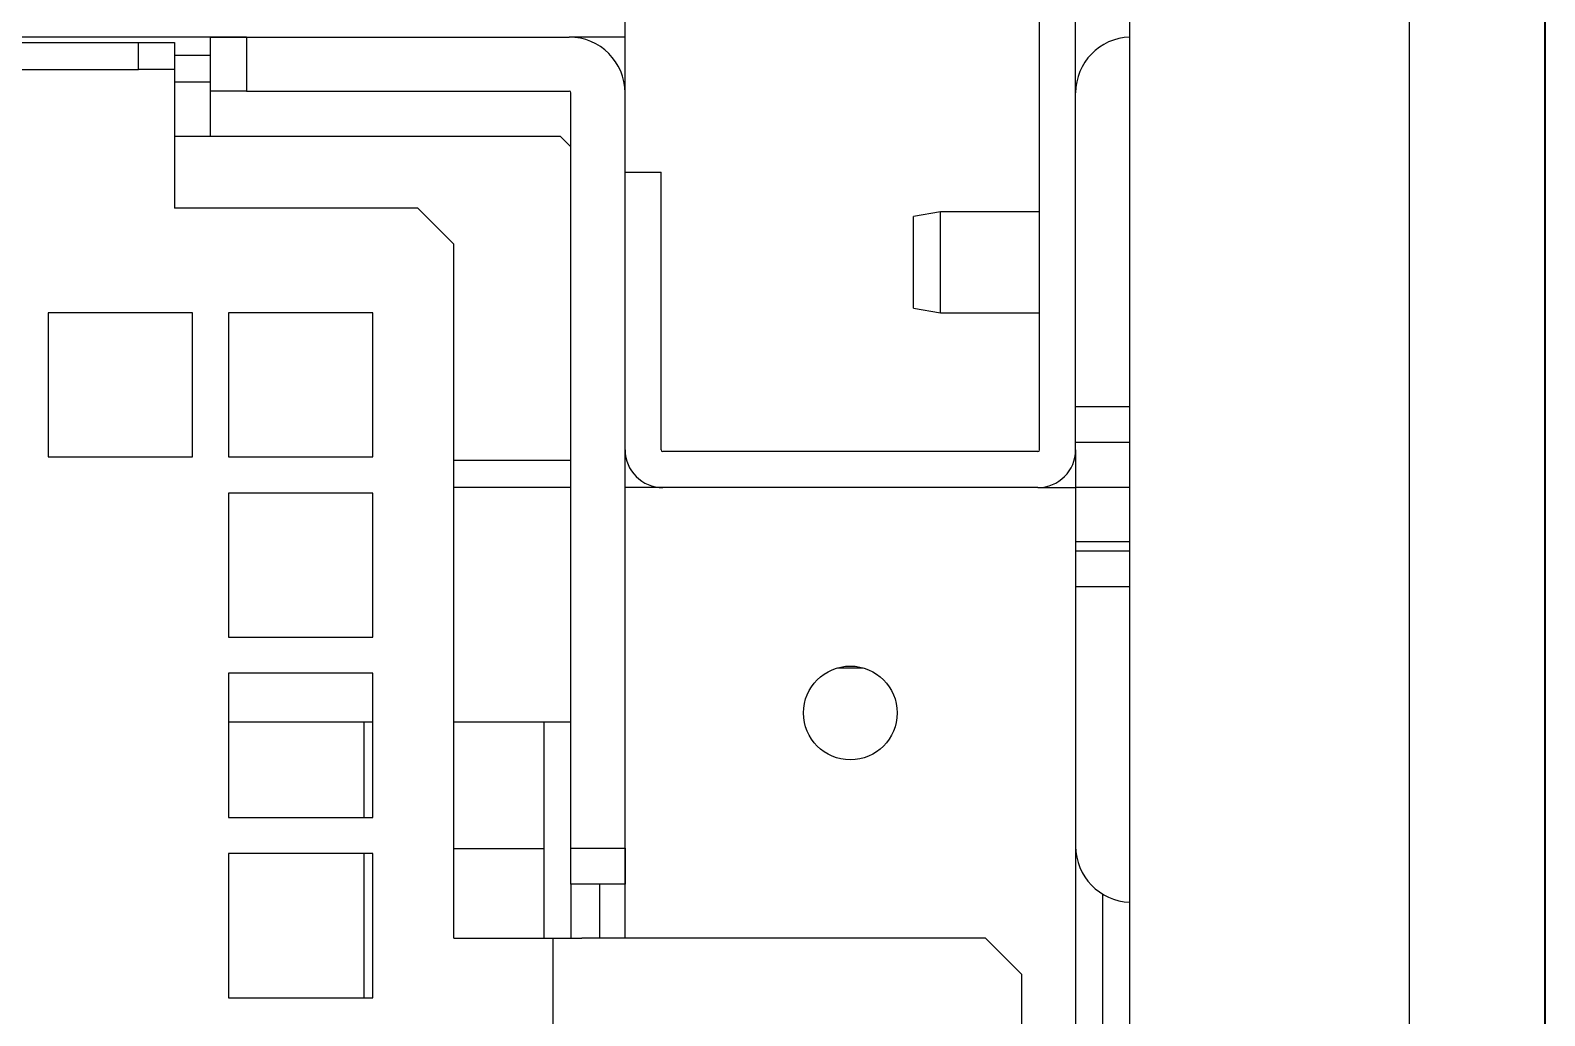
# Model space of a CAD drawing. Header units: millimetres. Extents: x -18178 to 96133, y -22425 to 61598.
# Drawn here: x 42383.5 to 42467.6, y 5300.5 to 5355.2 of the extents above; entities that cross this region are included whole.
import ezdxf

# ---------------------------------------------------------------- set-up
doc = ezdxf.new("R2010")
doc.units = ezdxf.units.MM
for name, color, linetype in [('00B60RPFP08', 7, 'Continuous'), ('10H46685PS612', 7, 'Continuous'), ('10H46875P23', 7, 'Continuous'), ('CH0002FE', 7, 'Continuous'), ('CH0800FE', 7, 'Continuous'), ('CH1775FE', 7, 'Continuous'), ('EAE-BB-A-OUT-002-KXA 2000A', 131, 'Continuous'), ('EAE-UPS PANEL-VERTV.', 7, 'Continuous'), ('MA1146FE', 7, 'Continuous'), ('MA1369FE', 7, 'Continuous'), ('MA1370FE', 7, 'Continuous'), ('MA1386FE', 7, 'Continuous'), ('MA1387FE', 7, 'Continuous'), ('RG0994FE', 7, 'Continuous'), ('RG0999FE', 7, 'Continuous'), ('RG1008FE', 7, 'Continuous'), ('RG1010FE', 7, 'Continuous'), ('RG1018FE', 7, 'Continuous'), ('RG1066FE', 7, 'Continuous'), ('RG1112FE', 7, 'Continuous')]:
    doc.layers.add(name, color=color, linetype=linetype)
doc.layers.add('E-ELEC-EQPM', color=7, linetype='Continuous', lineweight=35)

# ---------------------------------------------------------------- blocks, each defined once
blk = doc.blocks.new('A$Ccc32f15b')
at = {"layer": '00B60RPFP08', "color": 7, "linetype": 'Continuous'}
blk.add_line((3.57, 42.755), (3.42, 42.755), dxfattribs=at)
at = {"layer": '10H46685PS612', "color": 7, "linetype": 'Continuous'}
for p, q in [((1.555, 43.975), (1.555, 43.7)), ((1.835, 43.7), (1.835, 43.975)), ((1.835, 43.7), (1.555, 43.7)), ((1.555, 43.7), (1.5675, 43.625)), ((1.8225, 43.625), (1.835, 43.7)), ((1.8225, 43.625), (1.5675, 43.625))]:
    blk.add_line(p, q, dxfattribs=at)
at = {"layer": '10H46875P23', "color": 7, "linetype": 'Continuous'}
for p, q in [((3.321, 42.3502), (3.321, 42.6)), ((2.97, 42.1), (3.235, 42.1)), ((3.335, 42.1), (3.6957, 42.1)), ((3.6957, 42.1), (3.735, 42.1))]:
    blk.add_line(p, q, dxfattribs=at)
at = {"layer": 'CH0002FE', "color": 7, "linetype": 'Continuous'}
for p, q in [((1.445, 42.825), (1.225, 42.825)), ((3.32, 42.825), (2.215, 42.825)), ((3.32, 42.825), (3.42, 42.825)), ((3.32, 42.675), (3.32, 42.825)), ((3.42, 42.825), (3.42, 42.675)), ((1.07, 41.775), (1.07, 42.67)), ((1.22, 41.775), (1.22, 42.67)), ((3.32, 42.675), (1.225, 42.675)), ((3.42, 42.675), (3.32, 42.675)), ((1.07, 41.775), (1.22, 41.775)), ((1.07, 41.675), (1.07, 41.775)), ((1.22, 41.775), (1.22, 41.675)), ((1.22, 41.675), (1.07, 41.675))]:
    blk.add_line(p, q, dxfattribs=at)
for radius in [0.155, 0.005]:
    blk.add_arc((1.225, 42.67), radius, 90, 180, dxfattribs=at)
at = {"layer": 'CH0800FE', "color": 7, "linetype": 'Continuous'}
for p, q in [((1.07, 42.825), (0.965, 42.825)), ((1.07, 42.825), (1.07, 42.67)), ((1.07, 41.775), (1.07, 3.875))]:
    blk.add_line(p, q, dxfattribs=at)
at = {"layer": 'CH1775FE', "color": 7, "linetype": 'Continuous'}
for p, q in [((2.32, 44.075), (91.07, 44.075)), ((2.32, 43.97), (2.32, 44.075)), ((2.32, 43.97), (2.32, 42.93)), ((2.32, 42.93), (2.32, 42.825)), ((3.57, 42.825), (3.32, 42.825))]:
    blk.add_line(p, q, dxfattribs=at)
blk.add_circle((2.945, 43.45), 0.13, dxfattribs=at)
at = {"layer": 'MA1146FE', "color": 7, "linetype": 'Continuous'}
for p, q in [((2.495, 44.075), (2.495, 44.225)), ((2.595, 44.225), (2.595, 44.075))]:
    blk.add_line(p, q, dxfattribs=at)
blk.add_arc((3.315, 44.23), 0.155, 270, 358.1514, dxfattribs=at)
at = {"layer": 'MA1369FE', "color": 7, "linetype": 'Continuous'}
for p, q in [((2.215, 44.075), (2.32, 44.075)), ((1.225, 42.825), (1.07, 42.825)), ((1.0701, 42.675), (1.07, 42.675))]:
    blk.add_line(p, q, dxfattribs=at)
at = {"layer": 'MA1370FE', "color": 7, "linetype": 'Continuous'}
for p, q in [((2.215, 44.075), (-0.075, 44.075)), ((2.215, 43.975), (-0.075, 43.975)), ((2.22, 43.97), (2.22, 42.93)), ((2.32, 43.97), (2.32, 42.93)), ((2.215, 42.925), (1.445, 42.925)), ((1.445, 42.825), (1.445, 42.925)), ((2.215, 42.825), (1.445, 42.825))]:
    blk.add_line(p, q, dxfattribs=at)
for centre, radius, start, end in [((2.215, 43.97), 0.105, 0, 90), ((2.215, 43.97), 0.005, 0, 90), ((2.215, 42.93), 0.005, 270, 0), ((2.215, 42.93), 0.105, 270, 0)]:
    blk.add_arc(centre, radius, start, end, dxfattribs=at)
at = {"layer": 'MA1386FE', "color": 7, "linetype": 'Continuous'}
for p, q in [((2.32, 44.225), (2.32, 44.075)), ((2.47, 44.225), (2.47, 44.075))]:
    blk.add_line(p, q, dxfattribs=at)
at = {"layer": 'MA1387FE', "color": 7, "linetype": 'Continuous'}
for p, q in [((2.095, 44.075), (2.095, 44.225)), ((2.195, 44.225), (2.195, 44.075))]:
    blk.add_line(p, q, dxfattribs=at)
blk.add_arc((1.225, 44.23), 0.155, 181.8486, 270, dxfattribs=at)
at = {"layer": 'RG0994FE', "color": 7, "linetype": 'Continuous'}
for p, q in [((1.12, 41.575), (1.12, 41.675)), ((1.195, 41.675), (1.195, 41.575)), ((1.345, 41.675), (1.22, 41.675))]:
    blk.add_line(p, q, dxfattribs=at)
at = {"layer": 'RG0999FE', "color": 7, "linetype": 'Continuous'}
for p, q in [((-0.075, 45), (47.215, 45)), ((46.7901, 44.225), (0.3498, 44.225))]:
    blk.add_line(p, q, dxfattribs=at)
at = {"layer": 'RG1008FE', "color": 7, "linetype": 'Continuous'}
for p, q in [((2.245, 42.675), (2.245, 42.3502)), ((2.32, 42.675), (2.32, 42.3502)), ((2.97, 42.3502), (2.97, 42.675)), ((2.97, 41.725), (2.97, 42.125))]:
    blk.add_line(p, q, dxfattribs=at)
at = {"layer": 'RG1010FE', "color": 7, "linetype": 'Continuous'}
for p in [(1.375, 42.675), (1.345, 41.575)]:
    blk.add_line(p, (1.345, 42.645), dxfattribs=at)
at = {"layer": 'RG1018FE', "color": 7, "linetype": 'Continuous'}
for p, q in [((2.82, 43.4143), (2.82, 43.4857)), ((3.42, 42.675), (3.57, 42.675)), ((2.97, 42.6), (3.57, 42.6))]:
    blk.add_line(p, q, dxfattribs=at)
at = {"layer": 'RG1066FE', "color": 7, "linetype": 'Continuous'}
blk.add_line((4.32, 44.15), (3.4478, 44.15), dxfattribs=at)
at = {"layer": 'RG1112FE', "color": 7, "linetype": 'Continuous'}
for p, q in [((3.67, 43.925), (3.57, 43.825)), ((3.67, 43.925), (17.22, 43.925)), ((3.57, 43.825), (3.57, 42.7048)), ((3.57, 42.6248), (3.57, 42.7048)), ((3.57, 42.6248), (17.32, 42.6248)), ((3.57, 42.6198), (3.57, 42.6248)), ((3.57, 42.3502), (3.57, 42.6198)), ((1.645, 42.3502), (1.545, 42.2502)), ((3.57, 42.3502), (1.645, 42.3502)), ((1.545, 42.2502), (1.545, 41.575)), ((2.235, 42.125), (1.835, 42.125)), ((1.835, 42.125), (1.835, 41.725)), ((2.235, 41.725), (2.235, 42.125)), ((2.735, 42.125), (2.335, 42.125)), ((2.335, 42.125), (2.335, 41.725)), ((2.735, 41.725), (2.735, 42.125)), ((3.235, 42.125), (2.835, 42.125)), ((2.835, 42.125), (2.835, 41.725)), ((3.235, 41.725), (3.235, 42.125)), ((3.735, 42.125), (3.335, 42.125)), ((3.335, 42.125), (3.335, 41.725)), ((3.735, 41.725), (3.735, 42.125)), ((1.835, 41.725), (2.235, 41.725)), ((2.335, 41.725), (2.735, 41.725)), ((2.835, 41.725), (3.235, 41.725)), ((3.335, 41.725), (3.735, 41.725)), ((2.235, 41.625), (1.835, 41.625)), ((1.835, 41.625), (1.835, 41.225)), ((2.235, 41.225), (2.235, 41.625)), ((1.085, 41.475), (1.085, 41.575)), ((1.085, 41.575), (1.16, 41.575)), ((1.16, 41.575), (1.16, 41.475)), ((1.16, 41.575), (1.165, 41.575)), ((1.165, 41.575), (1.545, 41.575)), ((1.085, 29.45), (1.085, 41.475)), ((1.16, 41.475), (1.085, 41.475)), ((1.16, 29.45), (1.16, 41.475)), ((1.835, 41.225), (2.235, 41.225))]:
    blk.add_line(p, q, dxfattribs=at)
blk = doc.blocks.new('ups-panel')
at = {"layer": 'EAE-UPS PANEL-VERTV.', "xscale": 20, "yscale": 20, "zscale": 20}
blk.add_blockref('A$Ccc32f15b', (5.1, -450.025, 1985.5), dxfattribs=at)

msp = doc.modelspace()

# ---------------------------------------------------------------- linework, layer by layer
at = {"layer": 'E-ELEC-EQPM'}
msp.add_lwpolyline([(41552.5646, 5407.17605), (42467.5646, 5407.17605), (42467.5646, 2753.17605), (41552.5646, 2753.17605)], close=True, dxfattribs=at)

# ---------------------------------------------------------------- block references
at = {"layer": 'EAE-BB-A-OUT-002-KXA 2000A', "rotation": 270}
msp.add_blockref('ups-panel', (42010.0646, 5381.30884), dxfattribs=at)

doc.saveas('drawing.dxf')
